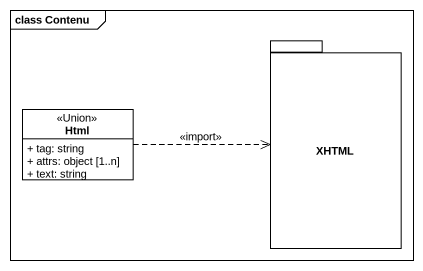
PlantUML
@startuml
mainframe class Contenu
hide circle
hide empty members
skinparam classAttributeIconSize 0
package XHTML #FFFFFF {
}
class Html <<Union>> #FFFFFF {
  + tag: string
  + attrs: object [1..n]
  + text: string
}
Html .right.> XHTML : <<import>>
@enduml
